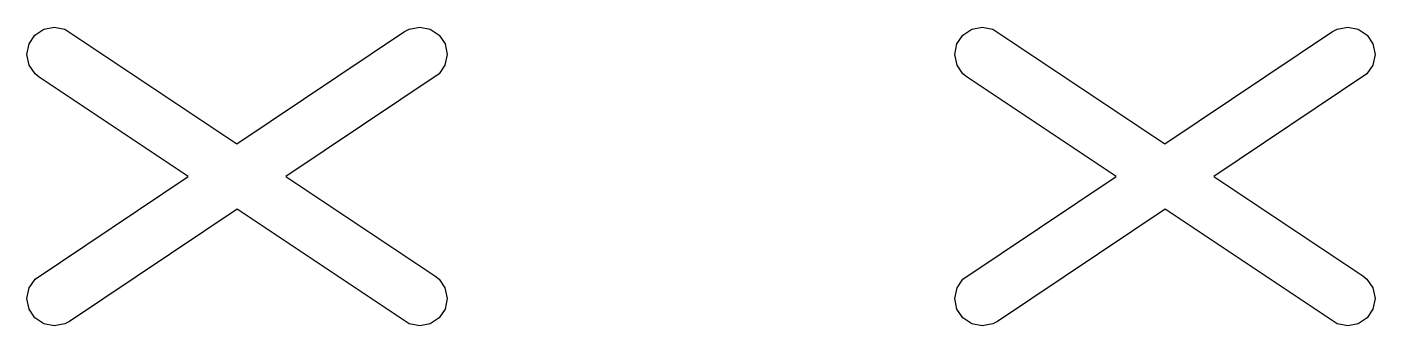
# Model space of a CAD drawing. Extents: x 134.2 to 184.8, y -90.4 to -50.
# Drawn here: x 148.04 to 151.73, y -51.843 to -51.027 of the extents above; entities that cross this region are included whole.
import ezdxf

# ---------------------------------------------------------------- set-up
doc = ezdxf.new("R2010")
doc.units = 0
doc.layers.add('BLACK', color=7, linetype='CONTINUOUS')

msp = doc.modelspace()

# ---------------------------------------------------------------- linework, layer by layer
at = {"layer": 'BLACK', "linetype": 'CONTINUOUS'}
for p, q in [((148.061731, -51.048688), (148.086046, -51.032405)), ((148.086046, -51.032405), (148.11474, -51.026666)), ((148.11474, -51.026666), (148.143448, -51.032345)), ((148.143448, -51.032345), (148.614713, -51.345715)), ((149.073216, -51.039262), (149.08619, -51.032345)), ((149.08619, -51.032345), (149.114898, -51.026666)), ((149.114898, -51.026666), (149.143592, -51.032405)), ((149.143592, -51.032405), (149.167907, -51.048688)), ((150.601731, -51.048688), (150.626046, -51.032405)), ((150.626046, -51.032405), (150.65474, -51.026666)), ((150.65474, -51.026666), (150.683448, -51.032345)), ((150.683448, -51.032345), (151.154713, -51.345715)), ((151.613216, -51.039262), (151.62619, -51.032345)), ((151.62619, -51.032345), (151.654898, -51.026666)), ((151.654898, -51.026666), (151.683592, -51.032405)), ((151.683592, -51.032405), (151.707907, -51.048688)), ((148.045498, -51.073037), (148.061731, -51.048688)), ((148.614713, -51.345715), (149.073216, -51.039262)), ((149.167907, -51.048688), (149.18414, -51.073037)), ((150.585498, -51.073037), (150.601731, -51.048688)), ((151.154713, -51.345715), (151.613216, -51.039262)), ((151.707907, -51.048688), (151.72414, -51.073037)), ((148.039819, -51.101745), (148.045498, -51.073037)), ((148.045558, -51.130439), (148.039819, -51.101745)), ((149.189819, -51.101745), (149.18408, -51.130439)), ((149.18414, -51.073037), (149.189819, -51.101745)), ((150.579819, -51.101745), (150.585498, -51.073037)), ((150.585558, -51.130439), (150.579819, -51.101745)), ((151.729819, -51.101745), (151.72408, -51.130439)), ((151.72414, -51.073037), (151.729819, -51.101745)), ((148.061841, -51.154754), (148.045558, -51.130439)), ((149.18408, -51.130439), (149.167797, -51.154754)), ((150.601841, -51.154754), (150.585558, -51.130439)), ((151.72408, -51.130439), (151.707797, -51.154754)), ((148.073217, -51.16407), (148.061841, -51.154754)), ((148.480894, -51.435157), (148.073217, -51.16407)), ((149.167797, -51.154754), (148.748743, -51.43484)), ((150.613217, -51.16407), (150.601841, -51.154754)), ((151.020894, -51.435157), (150.613217, -51.16407)), ((151.707797, -51.154754), (151.288743, -51.43484)), ((148.061841, -51.715244), (148.480894, -51.435157)), ((148.748743, -51.43484), (149.156421, -51.705928)), ((150.601841, -51.715244), (151.020894, -51.435157)), ((151.288743, -51.43484), (151.696421, -51.705928)), ((148.614924, -51.524282), (148.156421, -51.830736)), ((149.08619, -51.837653), (148.614924, -51.524282)), ((151.154924, -51.524282), (150.696421, -51.830736)), ((151.62619, -51.837653), (151.154924, -51.524282)), ((148.045558, -51.739559), (148.061841, -51.715244)), ((149.156421, -51.705928), (149.167797, -51.715244)), ((149.167797, -51.715244), (149.18408, -51.739559)), ((150.585558, -51.739559), (150.601841, -51.715244)), ((151.696421, -51.705928), (151.707797, -51.715244)), ((151.707797, -51.715244), (151.72408, -51.739559)), ((148.039819, -51.768253), (148.045558, -51.739559)), ((148.045498, -51.796961), (148.039819, -51.768253)), ((149.18408, -51.739559), (149.189819, -51.768253)), ((149.189819, -51.768253), (149.18414, -51.796961)), ((150.579819, -51.768253), (150.585558, -51.739559)), ((150.585498, -51.796961), (150.579819, -51.768253)), ((151.72408, -51.739559), (151.729819, -51.768253)), ((151.729819, -51.768253), (151.72414, -51.796961)), ((148.061731, -51.82131), (148.045498, -51.796961)), ((149.18414, -51.796961), (149.167907, -51.82131)), ((150.601731, -51.82131), (150.585498, -51.796961)), ((151.72414, -51.796961), (151.707907, -51.82131)), ((148.086046, -51.837593), (148.061731, -51.82131)), ((148.11474, -51.843332), (148.086046, -51.837593)), ((148.143448, -51.837653), (148.11474, -51.843332)), ((148.156421, -51.830736), (148.143448, -51.837653)), ((149.114898, -51.843332), (149.08619, -51.837653)), ((149.143592, -51.837593), (149.114898, -51.843332)), ((149.167907, -51.82131), (149.143592, -51.837593)), ((150.626046, -51.837593), (150.601731, -51.82131)), ((150.65474, -51.843332), (150.626046, -51.837593)), ((150.683448, -51.837653), (150.65474, -51.843332)), ((150.696421, -51.830736), (150.683448, -51.837653)), ((151.654898, -51.843332), (151.62619, -51.837653)), ((151.683592, -51.837593), (151.654898, -51.843332)), ((151.707907, -51.82131), (151.683592, -51.837593))]:
    msp.add_line(p, q, dxfattribs=at)

doc.saveas('drawing.dxf')
